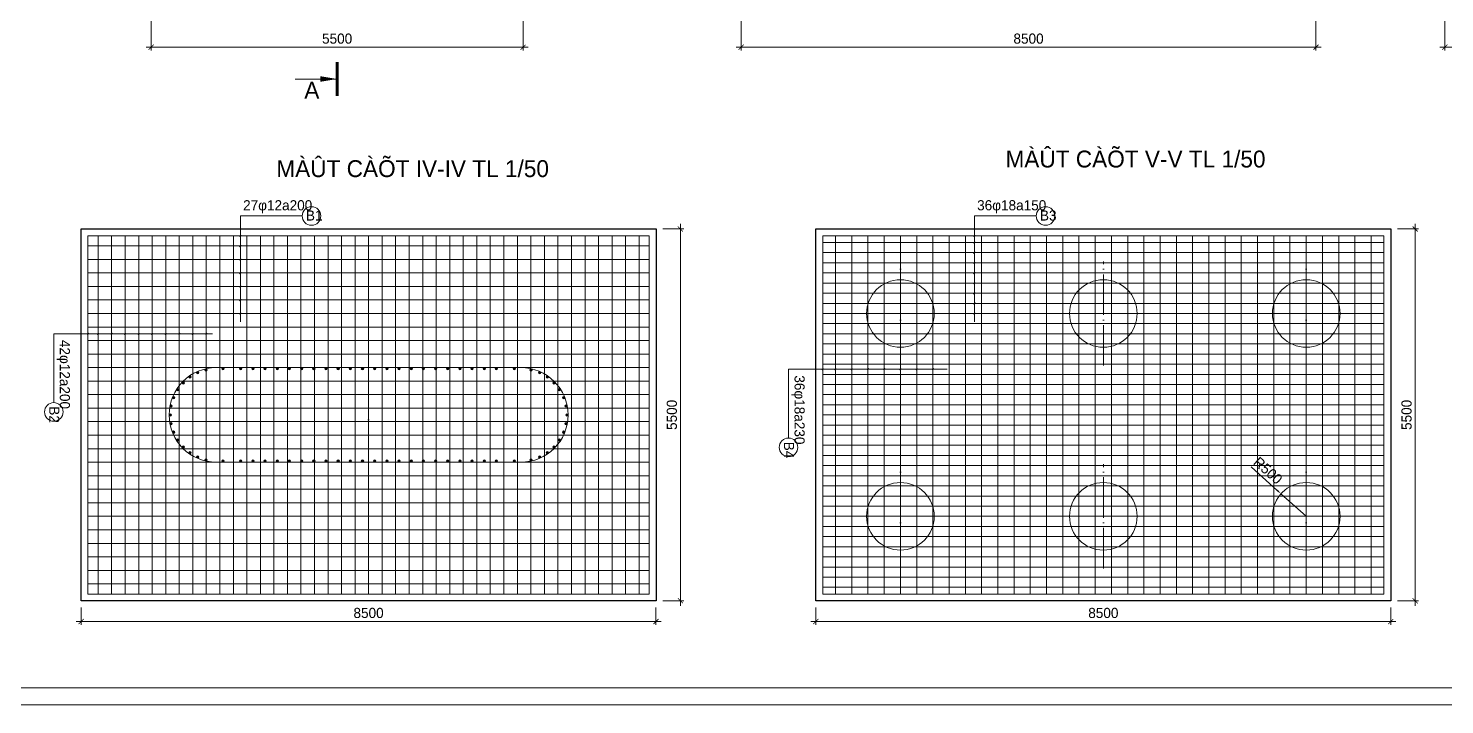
# Model space of a CAD drawing. Header units: millimetres. Extents: x -354608 to 492029, y -885357 to -234285.
# Drawn here: x 176155 to 197098, y -645689 to -635684 of the extents above; entities that cross this region are included whole.
import ezdxf

# ---------------------------------------------------------------- set-up
doc = ezdxf.new("R2010")
doc.units = ezdxf.units.MM
doc.header["$LTSCALE"] = 0.25
doc.header["$MEASUREMENT"] = 0
doc.header["$PDMODE"] = 34
doc.linetypes.add('ACAD_ISO04W100', pattern=[30, 24, -3, 0, -3])
doc.layers.get('0').update_dxf_attribs({"lineweight": 30})
for name, color, linetype, lineweight in [('!cat', 8, 'Continuous', 70), ('!coban', 142, 'Continuous', 30), ('!dim', 1, 'Continuous', 20), ('!manh', 21, 'Continuous', 20), ('!text', 130, 'Continuous', 20), ('!thep', 1, 'Continuous', 20), ('!Truc', 1, 'ACAD_ISO04W100', 20)]:
    doc.layers.add(name, color=color, linetype=linetype, lineweight=lineweight)
doc.styles.add('!dim(TL50)', font='VNswitzerlandcondlight.TTF', dxfattribs={"height": 150})
doc.styles.add('!mid(TL50)', font='VNswitzerlandcondlight.TTF', dxfattribs={"height": 250})
doc.styles.add('!small(TL50)', font='VNswitzerlandcondlight.TTF', dxfattribs={"height": 150})
doc.dimstyles.new('!TL1-50(50)', dxfattribs={"dimtxt": 150, "dimasz": 75, "dimexe": 50, "dimexo": 100, "dimgap": 50, "dimtad": 1, "dimdec": 0, "dimzin": 0, "dimdsep": 46, "dimtxsty": '!dim(TL50)', "dimblk": 'ARCHTICK', "dimcen": 1, "dimdle": 75, "dimclrd": 256, "dimclre": 256, "dimclrt": 256, "dimadec": 0, "dimazin": 0, "dimtfac": 1, "dimtdec": 0, "dimtix": 1, "dimtmove": 0, "dimatfit": 3, "dimfxl": 0, "dimfrac": 2, "dimtolj": 1, "dimtzin": 0, "dimlwd": -1, "dimlwe": -1, "dimarcsym": 0})
doc.dimstyles.new('!TL1-50(50)$4', dxfattribs={"dimtxt": 150, "dimasz": 75, "dimexe": 50, "dimexo": 100, "dimgap": 50, "dimtad": 1, "dimdec": 0, "dimzin": 0, "dimdsep": 46, "dimtxsty": '!dim(TL50)', "dimblk1": 'ARCHTICK', "dimsah": 1, "dimcen": 1, "dimdle": 75, "dimclrd": 256, "dimclre": 256, "dimclrt": 256, "dimadec": 0, "dimazin": 0, "dimtfac": 1, "dimtdec": 0, "dimtix": 1, "dimtmove": 0, "dimatfit": 3, "dimfxl": 0, "dimfrac": 2, "dimtolj": 1, "dimtzin": 0, "dimlwd": -1, "dimlwe": -1, "dimarcsym": 0})
doc.dimstyles.new('!TL1-50(50)LE', dxfattribs={"dimtxt": 150, "dimasz": 250, "dimexe": 50, "dimexo": 100, "dimgap": 50, "dimtad": 1, "dimdec": 0, "dimzin": 0, "dimdsep": 46, "dimtxsty": '!dim(TL50)', "dimblk": 'ARCHTICK', "dimcen": 1, "dimdle": 75, "dimclrd": 256, "dimclre": 256, "dimclrt": 256, "dimadec": 0, "dimazin": 0, "dimtfac": 1, "dimtdec": 0, "dimtix": 1, "dimtmove": 0, "dimatfit": 3, "dimfxl": 0, "dimfrac": 2, "dimtolj": 1, "dimtzin": 0, "dimlwd": -1, "dimlwe": -1, "dimarcsym": 0})

# ---------------------------------------------------------------- blocks, each defined once
blk = doc.blocks.new('_ArchTick')
at = {"color": 0, "linetype": 'ByBlock', "const_width": 0.15}
blk.add_lwpolyline([(-0.5, -0.5), (0.5, 0.5)], dxfattribs=at)
blk = doc.blocks.new('*D865')
at = {"layer": '!dim'}
for p, q in [((177971, -632386), (177971, -636013)), ((183471, -632386), (183471, -636013)), ((177896, -635963), (183546, -635963))]:
    blk.add_line(p, q, dxfattribs=at)
at = {"layer": 'Defpoints', "color": 0}
for p in [(177971, -632286), (183471, -632286), (183471, -635963)]:
    blk.add_point(p, dxfattribs=at)
at = {"layer": '!dim', "xscale": 75, "yscale": 75, "zscale": 75, "rotation": 180}
blk.add_blockref('_ArchTick', (177971, -635963), dxfattribs=at)
at = {"layer": '!dim', "xscale": 75, "yscale": 75, "zscale": 75}
blk.add_blockref('_ArchTick', (183471, -635963), dxfattribs=at)
at = {"layer": '!dim', "insert": (180721, -635837), "char_height": 150, "attachment_point": 5, "style": '!dim(TL50)'}
blk.add_mtext('\\A1;5500', dxfattribs=at)
blk = doc.blocks.new('*D870')
at = {"layer": '!dim'}
for p, q in [((186695, -632386), (186695, -636013)), ((195195, -632386), (195195, -636013)), ((186620, -635963), (195270, -635963))]:
    blk.add_line(p, q, dxfattribs=at)
at = {"layer": 'Defpoints', "color": 0}
for p in [(186695, -632286), (195195, -632286), (195195, -635963)]:
    blk.add_point(p, dxfattribs=at)
at = {"layer": '!dim', "xscale": 75, "yscale": 75, "zscale": 75, "rotation": 180}
blk.add_blockref('_ArchTick', (186695, -635963), dxfattribs=at)
at = {"layer": '!dim', "xscale": 75, "yscale": 75, "zscale": 75}
blk.add_blockref('_ArchTick', (195195, -635963), dxfattribs=at)
at = {"layer": '!dim', "insert": (190945, -635837), "char_height": 150, "attachment_point": 5, "style": '!dim(TL50)'}
blk.add_mtext('\\A1;8500', dxfattribs=at)
blk = doc.blocks.new('*D875')
at = {"layer": '!dim'}
for p, q in [((197102, -632386), (197102, -636013)), ((202602, -632386), (202602, -636013)), ((197027, -635963), (202677, -635963))]:
    blk.add_line(p, q, dxfattribs=at)
at = {"layer": 'Defpoints', "color": 0}
for p in [(197102, -632286), (202602, -632286), (202602, -635963)]:
    blk.add_point(p, dxfattribs=at)
at = {"layer": '!dim', "xscale": 75, "yscale": 75, "zscale": 75, "rotation": 180}
blk.add_blockref('_ArchTick', (197102, -635963), dxfattribs=at)
at = {"layer": '!dim', "xscale": 75, "yscale": 75, "zscale": 75}
blk.add_blockref('_ArchTick', (202602, -635963), dxfattribs=at)
at = {"layer": '!dim', "insert": (199852, -635837), "char_height": 150, "attachment_point": 5, "style": '!dim(TL50)'}
blk.add_mtext('\\A1;5500', dxfattribs=at)
blk = doc.blocks.new('*D892')
at = {"layer": '!dim'}
for p, q in [((185536, -638652), (185847, -638652)), ((185797, -638577), (185797, -644227)), ((185536, -644152), (185847, -644152))]:
    blk.add_line(p, q, dxfattribs=at)
at = {"layer": 'Defpoints', "color": 0}
for p in [(185436, -638652), (185436, -644152), (185797, -644152)]:
    blk.add_point(p, dxfattribs=at)
at = {"layer": '!dim', "xscale": 75, "yscale": 75, "zscale": 75}
for p, rotation in [((185797, -638652), 90), ((185797, -644152), 270)]:
    blk.add_blockref('_ArchTick', p, dxfattribs=dict(at, rotation=rotation))
at = {"layer": '!dim', "insert": (185671, -641402), "char_height": 150, "attachment_point": 5, "rotation": 90, "style": '!dim(TL50)'}
blk.add_mtext('\\A1;5500', dxfattribs=at)
blk = doc.blocks.new('*D893')
at = {"layer": '!dim'}
for p, q in [((176936, -644252), (176936, -644509)), ((185436, -644252), (185436, -644509)), ((176861, -644459), (185511, -644459))]:
    blk.add_line(p, q, dxfattribs=at)
at = {"layer": 'Defpoints', "color": 0}
for p in [(176936, -644152), (185436, -644152), (185436, -644459)]:
    blk.add_point(p, dxfattribs=at)
at = {"layer": '!dim', "xscale": 75, "yscale": 75, "zscale": 75, "rotation": 180}
blk.add_blockref('_ArchTick', (176936, -644459), dxfattribs=at)
at = {"layer": '!dim', "xscale": 75, "yscale": 75, "zscale": 75}
blk.add_blockref('_ArchTick', (185436, -644459), dxfattribs=at)
at = {"layer": '!dim', "insert": (181186, -644333), "char_height": 150, "attachment_point": 5, "style": '!dim(TL50)'}
blk.add_mtext('\\A1;8500', dxfattribs=at)
blk = doc.blocks.new('*D894')
at = {"layer": '!dim'}
for p, q in [((196401, -638652), (196712, -638652)), ((196662, -638577), (196662, -644227)), ((196401, -644152), (196712, -644152))]:
    blk.add_line(p, q, dxfattribs=at)
at = {"layer": 'Defpoints', "color": 0}
for p in [(196301, -638652), (196301, -644152), (196662, -644152)]:
    blk.add_point(p, dxfattribs=at)
at = {"layer": '!dim', "xscale": 75, "yscale": 75, "zscale": 75}
for p, rotation in [((196662, -638652), 90), ((196662, -644152), 270)]:
    blk.add_blockref('_ArchTick', p, dxfattribs=dict(at, rotation=rotation))
at = {"layer": '!dim', "insert": (196535, -641402), "char_height": 150, "attachment_point": 5, "rotation": 90, "style": '!dim(TL50)'}
blk.add_mtext('\\A1;5500', dxfattribs=at)
blk = doc.blocks.new('*D895')
at = {"layer": '!dim'}
for p, q in [((187801, -644252), (187801, -644509)), ((196301, -644252), (196301, -644509)), ((187726, -644459), (196376, -644459))]:
    blk.add_line(p, q, dxfattribs=at)
at = {"layer": 'Defpoints', "color": 0}
for p in [(187801, -644152), (196301, -644152), (196301, -644459)]:
    blk.add_point(p, dxfattribs=at)
at = {"layer": '!dim', "xscale": 75, "yscale": 75, "zscale": 75, "rotation": 180}
blk.add_blockref('_ArchTick', (187801, -644459), dxfattribs=at)
at = {"layer": '!dim', "xscale": 75, "yscale": 75, "zscale": 75}
blk.add_blockref('_ArchTick', (196301, -644459), dxfattribs=at)
at = {"layer": '!dim', "insert": (192051, -644333), "char_height": 150, "attachment_point": 5, "style": '!dim(TL50)'}
blk.add_mtext('\\A1;8500', dxfattribs=at)
blk = doc.blocks.new('*D896')
at = {"layer": '!dim'}
for p, q in [((194235, -642171), (194623, -642519)), ((195051, -642902), (194678, -642569))]:
    blk.add_line(p, q, dxfattribs=at)
blk.add_solid([(194631, -642509), (194614, -642528), (194678, -642569)], dxfattribs=at)
at = {"layer": 'Defpoints', "color": 0}
for p in [(194678, -642569), (195051, -642902)]:
    blk.add_point(p, dxfattribs=at)
at = {"layer": '!dim', "insert": (194485, -642226), "char_height": 150, "attachment_point": 5, "rotation": 318.1564, "style": '!dim(TL50)'}
blk.add_mtext('\\A1;R500', dxfattribs=at)

msp = doc.modelspace()

# ---------------------------------------------------------------- hatches: boundary and pattern name
at = {"layer": '!thep'}
for points in [[(178562.4, -640843.2, 1), (178527.4, -640843.2, 1)], [(178676.3, -640778.8, 1), (178641.3, -640778.8, 1)], [(178800.3, -640737.2, 1), (178765.3, -640737.2, 1)], [(179050, -640719.8, 1), (179015, -640719.8, 1)], [(179313.9, -640719.8, 1), (179278.9, -640719.8, 1)], [(179493.9, -640719.8, 1), (179458.9, -640719.8, 1)], [(179673.9, -640719.8, 1), (179638.9, -640719.8, 1)], [(179853.9, -640719.8, 1), (179818.9, -640719.8, 1)], [(180033.9, -640719.8, 1), (179998.9, -640719.8, 1)], [(180213.9, -640719.8, 1), (180178.9, -640719.8, 1)], [(180393.9, -640719.8, 1), (180358.9, -640719.8, 1)], [(180573.9, -640719.8, 1), (180538.9, -640719.8, 1)], [(180753.9, -640719.8, 1), (180718.9, -640719.8, 1)], [(180933.9, -640719.8, 1), (180898.9, -640719.8, 1)], [(181113.9, -640719.8, 1), (181078.9, -640719.8, 1)], [(181293.9, -640719.8, 1), (181258.9, -640719.8, 1)], [(181473.9, -640719.8, 1), (181438.9, -640719.8, 1)], [(181653.9, -640719.8, 1), (181618.9, -640719.8, 1)], [(181833.9, -640719.8, 1), (181798.9, -640719.8, 1)], [(182013.9, -640719.8, 1), (181978.9, -640719.8, 1)], [(182193.9, -640719.8, 1), (182158.9, -640719.8, 1)], [(182373.9, -640719.8, 1), (182338.9, -640719.8, 1)], [(182553.9, -640719.8, 1), (182518.9, -640719.8, 1)], [(182733.9, -640719.8, 1), (182698.9, -640719.8, 1)], [(182913.9, -640719.8, 1), (182878.9, -640719.8, 1)], [(183093.9, -640719.8, 1), (183058.9, -640719.8, 1)], [(183357.7, -640719.8, 1), (183322.7, -640719.8, 1)], [(183607.4, -640737.2, 1), (183572.4, -640737.2, 1)], [(183731.5, -640778.8, 1), (183696.5, -640778.8, 1)], [(183845.3, -640843.2, 1), (183810.3, -640843.2, 1)], [(178381.5, -641030.5, 1), (178346.5, -641030.5, 1)], [(178462.9, -640928.1, 1), (178427.9, -640928.1, 1)], [(183944.8, -640928.1, 1), (183909.8, -640928.1, 1)], [(184026.3, -641030.5, 1), (183991.3, -641030.5, 1)], [(178283.9, -641272, 1), (178248.9, -641272, 1)], [(178321.1, -641146.6, 1), (178286.1, -641146.6, 1)], [(184086.7, -641146.6, 1), (184051.7, -641146.6, 1)], [(184123.8, -641272, 1), (184088.8, -641272, 1)], [(178271.4, -641402.3, 1), (178236.4, -641402.3, 1)], [(184136.4, -641402.3, 1), (184101.4, -641402.3, 1)], [(178248.9, -641532.5, 1), (178283.9, -641532.5, 1)], [(178286.1, -641657.9, 1), (178321.1, -641657.9, 1)], [(184051.7, -641657.9, 1), (184086.7, -641657.9, 1)], [(184088.8, -641532.5, 1), (184123.8, -641532.5, 1)], [(178346.5, -641774, 1), (178381.5, -641774, 1)], [(178427.9, -641876.4, 1), (178462.9, -641876.4, 1)], [(183909.8, -641876.4, 1), (183944.8, -641876.4, 1)], [(183991.3, -641774, 1), (184026.3, -641774, 1)], [(178527.4, -641961.3, 1), (178562.4, -641961.3, 1)], [(178641.3, -642025.7, 1), (178676.3, -642025.7, 1)], [(178765.3, -642067.3, 1), (178800.3, -642067.3, 1)], [(179015, -642084.8, 1), (179050, -642084.8, 1)], [(179278.9, -642084.8, 1), (179313.9, -642084.8, 1)], [(179458.9, -642084.8, 1), (179493.9, -642084.8, 1)], [(179638.9, -642084.8, 1), (179673.9, -642084.8, 1)], [(179818.9, -642084.8, 1), (179853.9, -642084.8, 1)], [(179998.9, -642084.8, 1), (180033.9, -642084.8, 1)], [(180178.9, -642084.8, 1), (180213.9, -642084.8, 1)], [(180358.9, -642084.8, 1), (180393.9, -642084.8, 1)], [(180538.9, -642084.8, 1), (180573.9, -642084.8, 1)], [(180718.9, -642084.8, 1), (180753.9, -642084.8, 1)], [(180898.9, -642084.8, 1), (180933.9, -642084.8, 1)], [(181078.9, -642084.8, 1), (181113.9, -642084.8, 1)], [(181258.9, -642084.8, 1), (181293.9, -642084.8, 1)], [(181438.9, -642084.8, 1), (181473.9, -642084.8, 1)], [(181618.9, -642084.8, 1), (181653.9, -642084.8, 1)], [(181798.9, -642084.8, 1), (181833.9, -642084.8, 1)], [(181978.9, -642084.8, 1), (182013.9, -642084.8, 1)], [(182158.9, -642084.8, 1), (182193.9, -642084.8, 1)], [(182338.9, -642084.8, 1), (182373.9, -642084.8, 1)], [(182518.9, -642084.8, 1), (182553.9, -642084.8, 1)], [(182698.9, -642084.8, 1), (182733.9, -642084.8, 1)], [(182878.9, -642084.8, 1), (182913.9, -642084.8, 1)], [(183058.9, -642084.8, 1), (183093.9, -642084.8, 1)], [(183322.7, -642084.8, 1), (183357.7, -642084.8, 1)], [(183572.4, -642067.3, 1), (183607.4, -642067.3, 1)], [(183696.5, -642025.7, 1), (183731.5, -642025.7, 1)], [(183810.3, -641961.3, 1), (183845.3, -641961.3, 1)]]:
    msp.add_hatch(color=256, dxfattribs=at).paths.add_polyline_path(points)

# ---------------------------------------------------------------- linework, layer by layer
at = {"layer": '!cat'}
msp.add_line((180720.8, -636183.5), (180720.8, -636683.5), dxfattribs=at)
at = {"layer": '!coban'}
for p, q in [((176936.4, -638652.3), (185436.4, -638652.3)), ((176936.4, -644152.3), (176936.4, -638652.3)), ((185436.4, -638652.3), (185436.4, -644152.3)), ((187801, -638652.3), (196301, -638652.3)), ((187801, -644152.3), (187801, -638652.3)), ((196301, -638652.3), (196301, -644152.3)), ((185436.4, -644152.3), (176936.4, -644152.3)), ((196301, -644152.3), (187801, -644152.3))]:
    msp.add_line(p, q, dxfattribs=at)
at = {"layer": '!manh'}
for p, q in [((179290.6, -640024), (179290.6, -638459.9)), ((179290.6, -638459.9), (180205.1, -638459.9)), ((190144.6, -640024), (190144.6, -638459.9)), ((190144.6, -638459.9), (191059.2, -638459.9)), ((179302.1, -638741.6), (179277.7, -638764.2)), ((190156.1, -638741.6), (190131.7, -638764.2)), ((179302.1, -638891.6), (179277.7, -638914.2)), ((190156.1, -638841.6), (190131.7, -638864.2)), ((179302.1, -639091.6), (179277.7, -639114.2)), ((190156.1, -638991.6), (190131.7, -639014.2)), ((190156.1, -639141.6), (190131.7, -639164.2)), ((179302.1, -639291.6), (179277.7, -639314.2)), ((190156.1, -639291.6), (190131.7, -639314.2)), ((179302.1, -639491.6), (179277.7, -639514.2)), ((190156.1, -639441.6), (190131.7, -639464.2)), ((190156.1, -639591.6), (190131.7, -639614.2)), ((179302.1, -639691.6), (179277.7, -639714.2)), ((190156.1, -639741.6), (190131.7, -639764.2)), ((179302.1, -639891.6), (179277.7, -639914.2)), ((190156.1, -639891.6), (190131.7, -639914.2)), ((176531.3, -640201.6), (176531.3, -641220.8)), ((178879.4, -640201.6), (176531.3, -640201.6)), ((177047.8, -640191), (177023.5, -640213.6)), ((177197.8, -640191), (177173.5, -640213.6)), ((177397.8, -640191), (177373.5, -640213.6)), ((177597.8, -640191), (177573.5, -640213.6)), ((177797.8, -640191), (177773.5, -640213.6)), ((177997.8, -640191), (177973.5, -640213.6)), ((178197.8, -640191), (178173.5, -640213.6)), ((178397.8, -640191), (178373.5, -640213.6)), ((178597.8, -640191), (178573.5, -640213.6)), ((178797.8, -640191), (178773.5, -640213.6)), ((187395.9, -640725.7), (187395.9, -641744.9)), ((189744, -640725.7), (187395.9, -640725.7)), ((187912.5, -640715.1), (187888.1, -640737.7)), ((188102.5, -640715.1), (188078.1, -640737.7)), ((188342.5, -640715.1), (188318.1, -640737.7)), ((188582.5, -640715.1), (188558.1, -640737.7)), ((188822.5, -640715.1), (188798.1, -640737.7)), ((189062.5, -640715.1), (189038.1, -640737.7)), ((189302.5, -640715.1), (189278.1, -640737.7)), ((189542.5, -640715.1), (189518.1, -640737.7)), ((165183.7, -645439), (214943.7, -645439)), ((163933.7, -645689), (215193.7, -645689))]:
    msp.add_line(p, q, dxfattribs=at)
for centre, radius in [((180342.5, -638459.9), 137.4), ((191196.6, -638459.9), 137.4), ((189051, -639902.3), 500), ((192051, -639902.3), 500), ((195051, -639902.3), 500), ((176531.3, -641358.2), 137.4), ((187395.9, -641882.3), 137.4), ((189051, -642902.3), 500), ((192051, -642902.3), 500), ((195051, -642902.3), 500)]:
    msp.add_circle(centre, radius, dxfattribs=at)
at = {"layer": '!thep'}
for p, q in [((177036.4, -644052.3), (177036.4, -638752.3)), ((177036.4, -638752.3), (185336.4, -638752.3)), ((177186.4, -644052.3), (177186.4, -638752.3)), ((177386.4, -644052.3), (177386.4, -638752.3)), ((177586.4, -644052.3), (177586.4, -638752.3)), ((177786.4, -644052.3), (177786.4, -638752.3)), ((177986.4, -644052.3), (177986.4, -638752.3)), ((178186.4, -644052.3), (178186.4, -638752.3)), ((178386.4, -644052.3), (178386.4, -638752.3)), ((178586.4, -644052.3), (178586.4, -638752.3)), ((178786.4, -644052.3), (178786.4, -638752.3)), ((178986.4, -644052.3), (178986.4, -638752.3)), ((179186.4, -644052.3), (179186.4, -638752.3)), ((179386.4, -644052.3), (179386.4, -638752.3)), ((179586.4, -644052.3), (179586.4, -638752.3)), ((179786.4, -644052.3), (179786.4, -638752.3)), ((179986.4, -644052.3), (179986.4, -638752.3)), ((180186.4, -644052.3), (180186.4, -638752.3)), ((180386.4, -644052.3), (180386.4, -638752.3)), ((180586.4, -644052.3), (180586.4, -638752.3)), ((180786.4, -644052.3), (180786.4, -638752.3)), ((180786.4, -644052.3), (180786.4, -638752.3)), ((180986.4, -644052.3), (180986.4, -638752.3)), ((181186.4, -644052.3), (181186.4, -638752.3)), ((181386.4, -644052.3), (181386.4, -638752.3)), ((181586.4, -644052.3), (181586.4, -638752.3)), ((181786.4, -644052.3), (181786.4, -638752.3)), ((181986.4, -644052.3), (181986.4, -638752.3)), ((182186.4, -644052.3), (182186.4, -638752.3)), ((182386.4, -644052.3), (182386.4, -638752.3)), ((182586.4, -644052.3), (182586.4, -638752.3)), ((182786.4, -644052.3), (182786.4, -638752.3)), ((182986.4, -644052.3), (182986.4, -638752.3)), ((183186.4, -644052.3), (183186.4, -638752.3)), ((183386.4, -644052.3), (183386.4, -638752.3)), ((183586.4, -644052.3), (183586.4, -638752.3)), ((183786.4, -644052.3), (183786.4, -638752.3)), ((183986.4, -644052.3), (183986.4, -638752.3)), ((184186.4, -644052.3), (184186.4, -638752.3)), ((184386.4, -644052.3), (184386.4, -638752.3)), ((184586.4, -644052.3), (184586.4, -638752.3)), ((184586.4, -644052.3), (184586.4, -638752.3)), ((184786.4, -644052.3), (184786.4, -638752.3)), ((184986.4, -644052.3), (184986.4, -638752.3)), ((185186.4, -644052.3), (185186.4, -638752.3)), ((185336.4, -638752.3), (185336.4, -644052.3)), ((187901, -644052.3), (187901, -638752.3)), ((187901, -638752.3), (196201, -638752.3)), ((188091, -644052.3), (188091, -638752.3)), ((188331, -644052.3), (188331, -638752.3)), ((188571, -644052.3), (188571, -638752.3)), ((188811, -644052.3), (188811, -638752.3)), ((189051, -644052.3), (189051, -638752.3)), ((189291, -644052.3), (189291, -638752.3)), ((189531, -644052.3), (189531, -638752.3)), ((189771, -644052.3), (189771, -638752.3)), ((190011, -644052.3), (190011, -638752.3)), ((190251, -644052.3), (190251, -638752.3)), ((190491, -644052.3), (190491, -638752.3)), ((190731, -644052.3), (190731, -638752.3)), ((190971, -644052.3), (190971, -638752.3)), ((191211, -644052.3), (191211, -638752.3)), ((191451, -644052.3), (191451, -638752.3)), ((191691, -644052.3), (191691, -638752.3)), ((191931, -644052.3), (191931, -638752.3)), ((192171, -644052.3), (192171, -638752.3)), ((192411, -644052.3), (192411, -638752.3)), ((192651, -644052.3), (192651, -638752.3)), ((192891, -644052.3), (192891, -638752.3)), ((193131, -644052.3), (193131, -638752.3)), ((193371, -644052.3), (193371, -638752.3)), ((193611, -644052.3), (193611, -638752.3)), ((193851, -644052.3), (193851, -638752.3)), ((194091, -644052.3), (194091, -638752.3)), ((194331, -644052.3), (194331, -638752.3)), ((194571, -644052.3), (194571, -638752.3)), ((194811, -644052.3), (194811, -638752.3)), ((195051, -644052.3), (195051, -638752.3)), ((195291, -644052.3), (195291, -638752.3)), ((195531, -644052.3), (195531, -638752.3)), ((195771, -644052.3), (195771, -638752.3)), ((196011, -644052.3), (196011, -638752.3)), ((196201, -638752.3), (196201, -644052.3)), ((177036.4, -638902.3), (185336.4, -638902.3)), ((187901, -638852.3), (196201, -638852.3)), ((177036.4, -639102.3), (185336.4, -639102.3)), ((187901, -639002.3), (196201, -639002.3)), ((187901, -639152.3), (196201, -639152.3)), ((177036.4, -639302.3), (185336.4, -639302.3)), ((187901, -639302.3), (196201, -639302.3)), ((177036.4, -639502.3), (185336.4, -639502.3)), ((187901, -639452.3), (196201, -639452.3)), ((187901, -639602.3), (196201, -639602.3)), ((177036.4, -639702.3), (185336.4, -639702.3)), ((187901, -639752.3), (196201, -639752.3)), ((177036.4, -639902.3), (185336.4, -639902.3)), ((187901, -639902.3), (196201, -639902.3)), ((177036.4, -640102.3), (185336.4, -640102.3)), ((187901, -640052.3), (196201, -640052.3)), ((187901, -640202.3), (196201, -640202.3)), ((177036.4, -640302.3), (185336.4, -640302.3)), ((187901, -640352.3), (196201, -640352.3)), ((177036.4, -640502.3), (185336.4, -640502.3)), ((187901, -640502.3), (196201, -640502.3)), ((187901, -640652.3), (196201, -640652.3)), ((177036.4, -640702.3), (185336.4, -640702.3)), ((178936.4, -640702.3), (183436.4, -640702.3)), ((187901, -640802.3), (196201, -640802.3)), ((177036.4, -640902.3), (185336.4, -640902.3)), ((187901, -640952.3), (196201, -640952.3)), ((177036.4, -641102.3), (185336.4, -641102.3)), ((187901, -641102.3), (196201, -641102.3)), ((187901, -641252.3), (196201, -641252.3)), ((177036.4, -641302.3), (185336.4, -641302.3)), ((187901, -641402.3), (196201, -641402.3)), ((177036.4, -641502.3), (185336.4, -641502.3)), ((177036.4, -641702.3), (185336.4, -641702.3)), ((187901, -641552.3), (196201, -641552.3)), ((187901, -641702.3), (196201, -641702.3)), ((177036.4, -641902.3), (185336.4, -641902.3)), ((187901, -641852.3), (196201, -641852.3)), ((177036.4, -642102.3), (185336.4, -642102.3)), ((178936.4, -642102.3), (183436.4, -642102.3)), ((187901, -642002.3), (196201, -642002.3)), ((177036.4, -642302.3), (185336.4, -642302.3)), ((187901, -642152.3), (196201, -642152.3)), ((187901, -642302.3), (196201, -642302.3)), ((177036.4, -642502.3), (185336.4, -642502.3)), ((187901, -642452.3), (196201, -642452.3)), ((177036.4, -642702.3), (185336.4, -642702.3)), ((187901, -642602.3), (196201, -642602.3)), ((187901, -642752.3), (196201, -642752.3)), ((177036.4, -642902.3), (185336.4, -642902.3)), ((187901, -642902.3), (196201, -642902.3)), ((177036.4, -643102.3), (185336.4, -643102.3)), ((187901, -643052.3), (196201, -643052.3)), ((177036.4, -643302.3), (185336.4, -643302.3)), ((187901, -643202.3), (196201, -643202.3)), ((187901, -643352.3), (196201, -643352.3)), ((177036.4, -643502.3), (185336.4, -643502.3)), ((187901, -643502.3), (196201, -643502.3)), ((177036.4, -643702.3), (185336.4, -643702.3)), ((187901, -643652.3), (196201, -643652.3)), ((187901, -643802.3), (196201, -643802.3)), ((177036.4, -643902.3), (185336.4, -643902.3)), ((187901, -643952.3), (196201, -643952.3)), ((185336.4, -644052.3), (177036.4, -644052.3)), ((196201, -644052.3), (187901, -644052.3))]:
    msp.add_line(p, q, dxfattribs=at)
for centre in [(178544.9, -640843.2), (178658.8, -640778.8), (178782.8, -640737.2), (179032.5, -640719.8), (179296.4, -640719.8), (179476.4, -640719.8), (179656.4, -640719.8), (179836.4, -640719.8), (180016.4, -640719.8), (180196.4, -640719.8), (180376.4, -640719.8), (180556.4, -640719.8), (180736.4, -640719.8), (180916.4, -640719.8), (181096.4, -640719.8), (181276.4, -640719.8), (181456.4, -640719.8), (181636.4, -640719.8), (181816.4, -640719.8), (181996.4, -640719.8), (182176.4, -640719.8), (182356.4, -640719.8), (182536.4, -640719.8), (182716.4, -640719.8), (182896.4, -640719.8), (183076.4, -640719.8), (183340.2, -640719.8), (183589.9, -640737.2), (183714, -640778.8), (183827.8, -640843.2), (178364, -641030.5), (178445.4, -640928.1), (183927.3, -640928.1), (184008.8, -641030.5), (178266.4, -641272), (178303.6, -641146.6), (184069.2, -641146.6), (184106.3, -641272), (178253.9, -641402.3), (184118.9, -641402.3), (178266.4, -641532.5), (178303.6, -641657.9), (184069.2, -641657.9), (184106.3, -641532.5), (178364, -641774), (178445.4, -641876.4), (183927.3, -641876.4), (184008.8, -641774), (178544.9, -641961.3), (178658.8, -642025.7), (178782.8, -642067.3), (179032.5, -642084.8), (179296.4, -642084.8), (179476.4, -642084.8), (179656.4, -642084.8), (179836.4, -642084.8), (180016.4, -642084.8), (180196.4, -642084.8), (180376.4, -642084.8), (180556.4, -642084.8), (180736.4, -642084.8), (180916.4, -642084.8), (181096.4, -642084.8), (181276.4, -642084.8), (181456.4, -642084.8), (181636.4, -642084.8), (181816.4, -642084.8), (181996.4, -642084.8), (182176.4, -642084.8), (182356.4, -642084.8), (182536.4, -642084.8), (182716.4, -642084.8), (182896.4, -642084.8), (183076.4, -642084.8), (183340.2, -642084.8), (183589.9, -642067.3), (183714, -642025.7), (183827.8, -641961.3)]:
    msp.add_circle(centre, 17.5, dxfattribs=at)
for centre, start, end in [((178936.4, -641402.3), 90, 270), ((183436.4, -641402.3), 270, 90)]:
    msp.add_arc(centre, 700, start, end, dxfattribs=at)
at = {"layer": '!Truc', "ltscale": 100}
for p, q in [((189051, -640673.8), (189051, -639130.7)), ((192051, -640673.8), (192051, -639130.7)), ((195051, -640673.8), (195051, -639130.7)), ((188279.5, -639902.3), (189822.5, -639902.3)), ((191279.5, -639902.3), (192822.5, -639902.3)), ((194279.5, -639902.3), (195822.5, -639902.3)), ((181186.4, -642152.3), (181186.4, -640652.3)), ((189051, -643673.8), (189051, -642130.7)), ((192051, -643673.8), (192051, -642130.7)), ((195051, -643673.8), (195051, -642130.7)), ((188279.5, -642902.3), (189822.5, -642902.3)), ((191279.5, -642902.3), (192822.5, -642902.3)), ((194279.5, -642902.3), (195822.5, -642902.3))]:
    msp.add_line(p, q, dxfattribs=at)

# ---------------------------------------------------------------- texts
at = {"layer": '!text', "attachment_point": 1}
for s, insert, char_height, width, style in [('A', (180235.6, -636474.2), 250, 681.754, '!mid(TL50)'), ('MÀÛT CÀÕT V-V TL 1/50', (190603.8, -637492.4), 250, 7378.529, '!mid(TL50)'), ('MÀÛT CÀÕT IV-IV TL 1/50', (179822.1, -637634.4), 250, 7378.529, '!mid(TL50)'), ('27{\\fSymbol|b0|i0|c2|p18;f}12a200', (179330.7, -638226.2), 150, 3198.424, '!small(TL50)'), ('36{\\fSymbol|b0|i0|c2|p18;f}18a150', (190184.8, -638226.2), 150, 3198.424, '!small(TL50)'), ('B1', (180259.5, -638377.4), 150, 1232.059, '!small(TL50)'), ('B3', (191113.6, -638377.4), 150, 1232.059, '!small(TL50)')]:
    msp.add_mtext(s, dxfattribs=dict(at, insert=insert, char_height=char_height, width=width, style=style))
at = {"layer": '!text', "char_height": 150, "attachment_point": 1, "rotation": 270, "style": '!small(TL50)'}
for s, insert, width in [('42{\\fSymbol|b0|i0|c2|p18;f}12a200', (176769.9, -640292.9), 3198.424), ('36{\\fSymbol|b0|i0|c2|p18;f}18a230', (187634.5, -640817), 3198.424), ('B2', (176613.7, -641275.3), 1232.059), ('B4', (187478.4, -641799.3), 1232.059)]:
    msp.add_mtext(s, dxfattribs=dict(at, insert=insert, width=width))

# ---------------------------------------------------------------- dimensions: what is measured, and where the dimension line sits
at = {"layer": '!dim'}
for base, p1, p2, picture, middle in [((183470.8, -635963), (177970.8, -632285.5), (183470.8, -632285.5), '*D865', (180720.8, -635836.6)), ((195195.4, -635963), (186695.4, -632285.5), (195195.4, -632285.5), '*D870', (190945.4, -635836.6)), ((202601.9, -635963), (197101.9, -632285.5), (202601.9, -632285.5), '*D875', (199851.9, -635836.6)), ((185436.4, -644459), (176936.4, -644152.3), (185436.4, -644152.3), '*D893', (181186.4, -644332.6)), ((196301, -644459), (187801, -644152.3), (196301, -644152.3), '*D895', (192051, -644332.6))]:
    dim = msp.add_linear_dim(base=base, p1=p1, p2=p2, dimstyle='!TL1-50(50)', dxfattribs=at)
    dim.commit()
    dim.dimension.update_dxf_attribs({"geometry": picture, "text_midpoint": middle})
for base, p1, p2, picture, middle in [((185797, -644152.3), (185436.4, -638652.3), (185436.4, -644152.3), '*D892', (185670.6, -641402.3)), ((196661.6, -644152.3), (196301, -638652.3), (196301, -644152.3), '*D894', (196535.2, -641402.3))]:
    dim = msp.add_linear_dim(base=base, p1=p1, p2=p2, angle=90, dimstyle='!TL1-50(50)', dxfattribs=at)
    dim.commit()
    dim.dimension.update_dxf_attribs({"geometry": picture, "text_midpoint": middle})
dim = msp.add_radius_dim(center=(195051, -642902.3), mpoint=(194678.5, -642568.7), dimstyle='!TL1-50(50)$4', dxfattribs=at)
dim.commit()
dim.dimension.update_dxf_attribs({"geometry": '*D896', "text_midpoint": (194485.1, -642225.9)})

# ---------------------------------------------------------------- leaders
msp.add_leader([(180720.8, -636433.5), (180099.8, -636433.5)], dimstyle='!TL1-50(50)LE', override={"dimgap": 50, "dimtad": 0}, dxfattribs=at)

doc.saveas('drawing.dxf')
